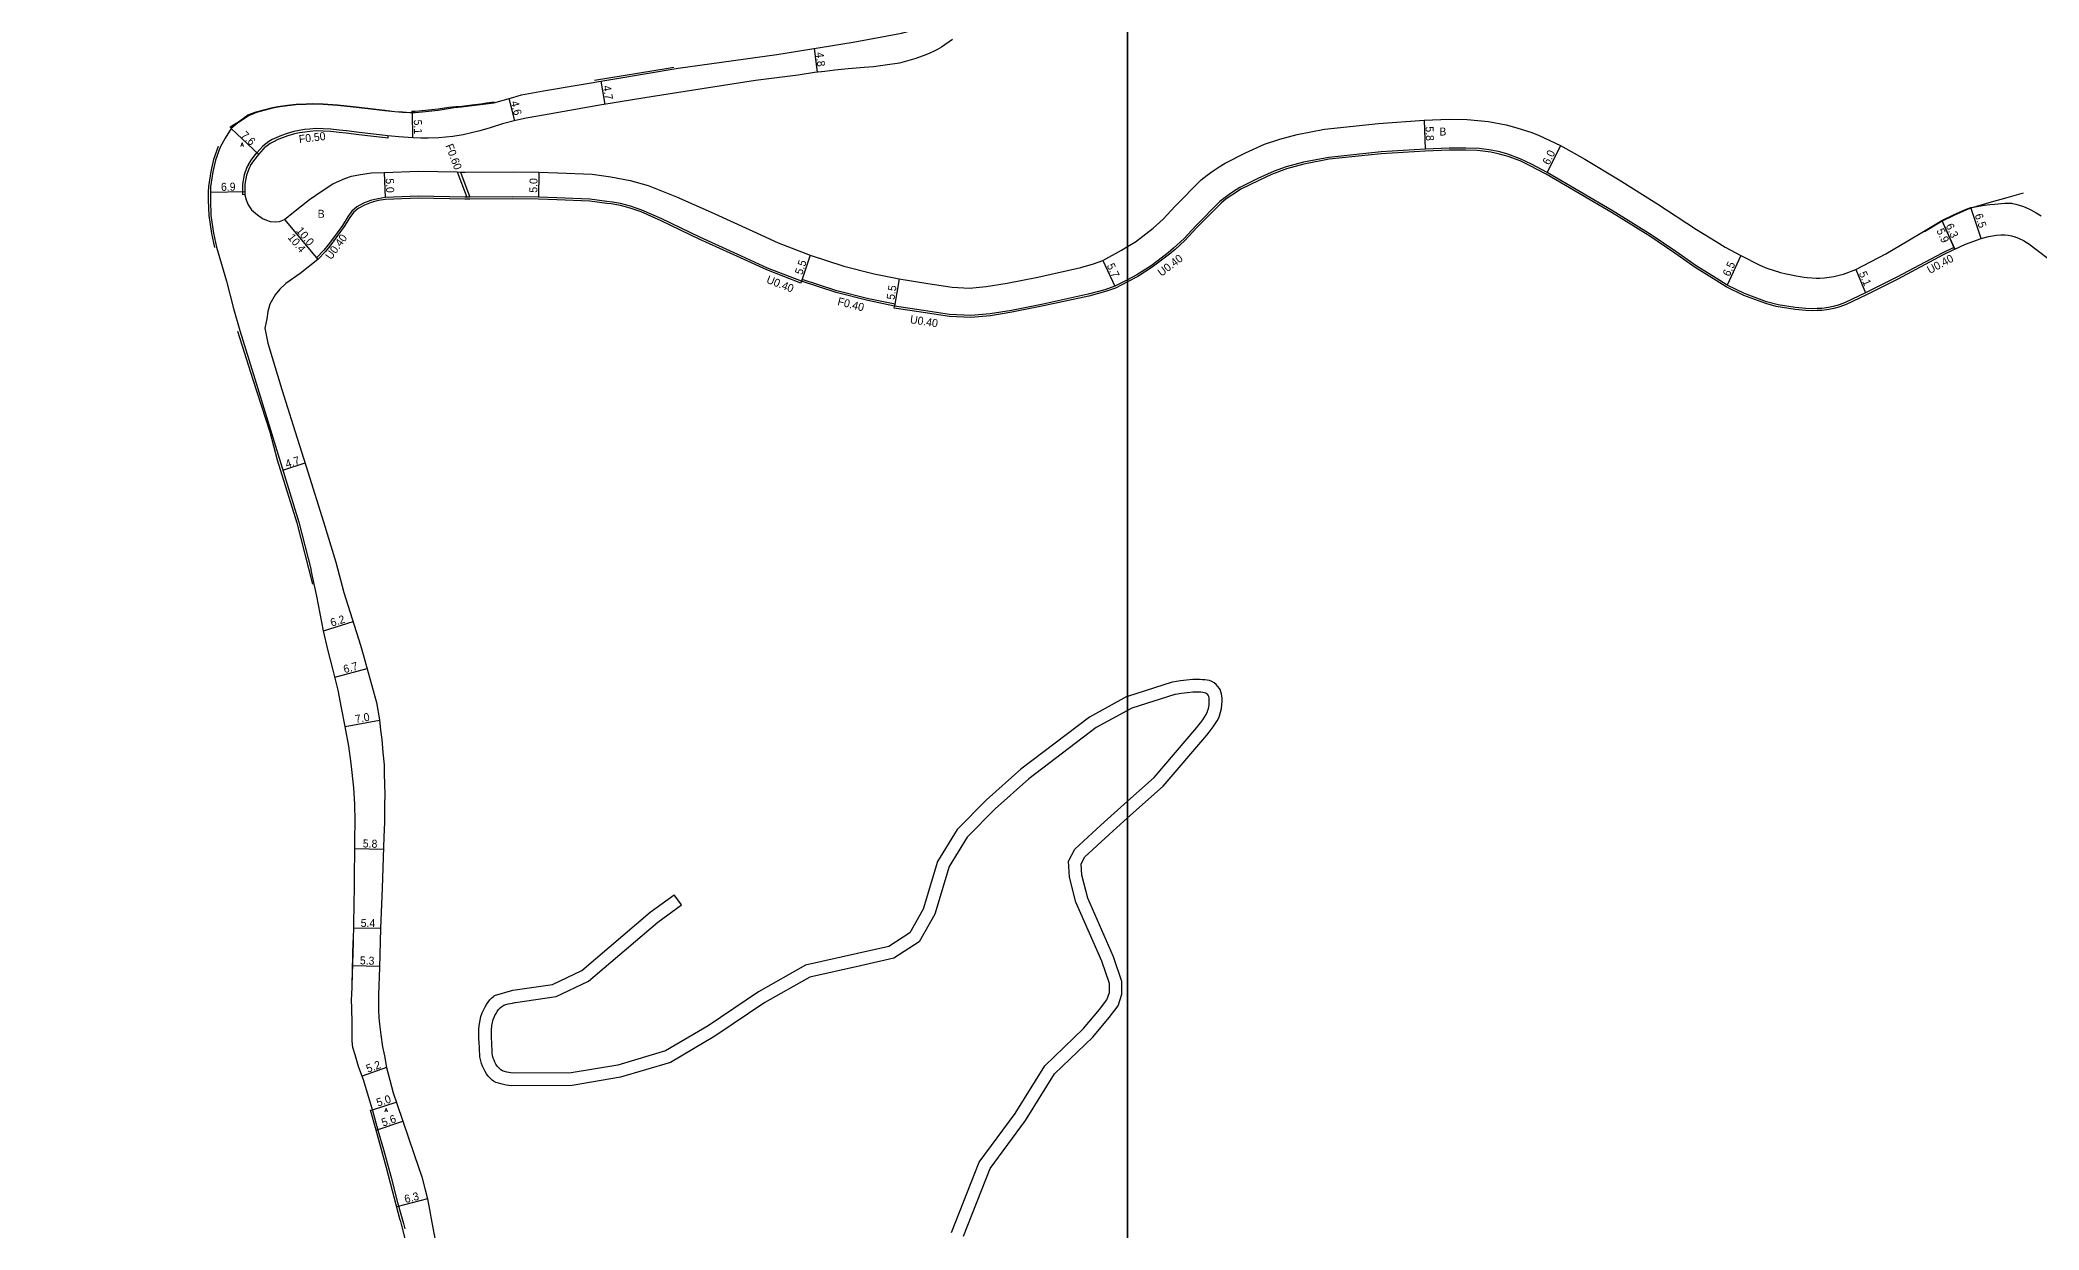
# Model space of a CAD drawing. Header units: metres. Extents: x -24000 to -20800, y -90000 to -87000.
# Drawn here: x -22617.5 to -22217.7, y -88717.4 to -88479.3 of the extents above; entities that cross this region are included whole.
import ezdxf

# ---------------------------------------------------------------- set-up
doc = ezdxf.new("R2010")
doc.units = ezdxf.units.M
doc.header["$LTSCALE"] = 2.5
for name, color, linetype in [('側溝・桝', 7, 'Continuous'), ('図郭', 7, 'Continuous'), ('幅員', 7, 'Continuous'), ('歩道・分離帯・安全施設', 7, 'Continuous'), ('舗装', 7, 'Continuous'), ('道路', 7, 'Continuous')]:
    doc.layers.add(name, color=color, linetype=linetype)
doc.styles.get("Standard").update_dxf_attribs({"font": ''})
doc.styles.add('YOKO_DECO', font='txt.shx', dxfattribs={"bigfont": 'extfont.shx'})
doc.styles.get('Standard').set_extended_font_data('@MS PGothic')

msp = doc.modelspace()

# ---------------------------------------------------------------- linework, layer by layer
at = {"layer": '側溝・桝'}
for points in [[(-22547.93, -88498.49), (-22547.92, -88498.46), (-22550.74, -88498.14), (-22553.66, -88497.8), (-22556.2, -88497.48), (-22557.65, -88497.32), (-22559.36, -88497.14), (-22560.9, -88497.05), (-22562.32, -88497.02), (-22563.61, -88497.12), (-22564.59, -88497.24), (-22565.68, -88497.41), (-22566.72, -88497.63), (-22568.05, -88497.99), (-22569.22, -88498.39), (-22570.17, -88498.79), (-22571.05, -88499.21), (-22571.72, -88499.61), (-22572.36, -88500.07), (-22572.96, -88500.56)], [(-22575.84, -88504.19), (-22575.13, -88503.16), (-22574.14, -88501.91), (-22572.96, -88500.56)], [(-22575.84, -88504.19), (-22576.12, -88504.77), (-22576.7, -88506.26), (-22577.04, -88508.13), (-22577, -88509.51), (-22577.02, -88510.24)], [(-22576.57, -88510.25), (-22577.02, -88510.24)]]:
    msp.add_lwpolyline(points, dxfattribs=at)
at = {"layer": '側溝・桝', "flags": 128}
for points in [[(-22282.28, -88527.44), (-22286.48, -88524.82), (-22290.55, -88521.96), (-22295.52, -88518.58), (-22303.09, -88513.9), (-22316.28, -88506.15), (-22319.61, -88504.4), (-22321.49, -88503.51), (-22323.89, -88502.62), (-22325.86, -88502.05), (-22327.33, -88501.76), (-22330.03, -88501.43), (-22332.38, -88501.33), (-22335.7, -88501.35), (-22340.45, -88501.52), (-22349.25, -88502.09), (-22359.7, -88503.17), (-22364.73, -88504.17), (-22368.23, -88505.1), (-22371.2, -88506.22), (-22373.76, -88507.39), (-22377.35, -88509.18), (-22378.04, -88509.59), (-22379.16, -88510.33), (-22380.25, -88511.11), (-22381.29, -88511.94), (-22386.06, -88516.78), (-22388.56, -88519.44), (-22390.48, -88521.21), (-22391.59, -88522.15), (-22395.06, -88524.78), (-22397.94, -88526.65), (-22400, -88527.7)], [(-22534.07, -88505.7), (-22532.17, -88510.73)], [(-22533.43, -88505.72), (-22531.53, -88510.73)], [(-22465.2, -88527.56), (-22465.33, -88527.94), (-22472.16, -88525.29), (-22477.39, -88522.9), (-22485.7, -88519.13), (-22493.3, -88515.47), (-22497.3, -88513.7), (-22499.47, -88512.93), (-22501.41, -88512.43), (-22503.27, -88512.11), (-22504.17, -88511.99), (-22507.54, -88511.54), (-22514.14, -88511.26), (-22517.84, -88511.18), (-22522.93, -88511.07), (-22531.53, -88511.13), (-22532.17, -88511.13), (-22532.52, -88511.14), (-22541.78, -88510.94), (-22548.43, -88511.2), (-22549.87, -88511.44), (-22551.28, -88511.79), (-22552.62, -88512.34), (-22553.89, -88513.01), (-22554.82, -88513.83), (-22555.55, -88514.79), (-22556.68, -88516.61), (-22558.27, -88518.83), (-22559.56, -88520.56), (-22560.44, -88521.62), (-22561.97, -88523.22)], [(-22234.56, -88521.16), (-22234.94, -88521.34), (-22236.91, -88522.28), (-22245.95, -88527.13), (-22252.21, -88530.26), (-22256.31, -88532.21), (-22256.81, -88532.4), (-22257.77, -88532.72), (-22258.75, -88533.01), (-22259.75, -88533.22), (-22260.14, -88533.29), (-22261.12, -88533.4), (-22262.1, -88533.45), (-22263.07, -88533.46), (-22264.34, -88533.42), (-22265.78, -88533.3), (-22266.5, -88533.24), (-22270.26, -88532.59), (-22272.32, -88532.04), (-22276.77, -88530.41), (-22280.28, -88528.69), (-22282.28, -88527.44)], [(-22446.58, -88532.53), (-22446.51, -88532.14), (-22451.83, -88531.06), (-22458.16, -88529.46), (-22465.06, -88527.19), (-22465.2, -88527.56)], [(-22400, -88527.7), (-22402.4, -88528.93), (-22404.4, -88529.65), (-22407.77, -88530.52), (-22416.8, -88532.51), (-22423.16, -88533.78), (-22427.42, -88534.49), (-22431.36, -88534.83), (-22435.63, -88534.65), (-22440.85, -88533.85), (-22446.65, -88532.92), (-22446.58, -88532.53)]]:
    msp.add_lwpolyline(points, dxfattribs=at)
at = {"layer": '図郭'}
for points in [[(-23200, -88800), (-22400, -88800), (-22400, -88200), (-23200, -88200)], [(-22400, -88800), (-21600, -88800), (-21600, -88200), (-22400, -88200)]]:
    msp.add_lwpolyline(points, close=True, dxfattribs=at)
at = {"layer": '幅員'}
for points in [[(-22462.69, -88480.97), (-22462.11, -88485.78)], [(-22505.35, -88487.56), (-22504.54, -88492.18)], [(-22523.76, -88491.03), (-22522.63, -88495.48)], [(-22579.3, -88497.02), (-22573.76, -88502.23)], [(-22583.43, -88509.73), (-22576.51, -88509.6)], [(-22568.95, -88565.36), (-22564.47, -88563.92)]]:
    msp.add_lwpolyline(points, dxfattribs=at)
at = {"layer": '幅員', "flags": 128}
for points in [[(-22542.92, -88498.91), (-22543.03, -88493.82)], [(-22340.71, -88495.33), (-22340.47, -88501.12)], [(-22313.42, -88500.43), (-22316.09, -88505.8)], [(-22548.66, -88505.81), (-22548.47, -88510.8)], [(-22517.72, -88505.78), (-22517.83, -88510.78)], [(-22568.6, -88515.21), (-22561.97, -88523.22)], [(-22568.6, -88515.21), (-22562.22, -88522.91)], [(-22237.15, -88515.42), (-22234.56, -88521.16)], [(-22237.15, -88515.42), (-22234.72, -88520.79)], [(-22229.28, -88519), (-22231.37, -88512.84)], [(-22463.47, -88522.34), (-22465.2, -88527.56)], [(-22404.96, -88523.39), (-22402.56, -88528.56)], [(-22277.37, -88522.44), (-22280.08, -88528.34)], [(-22445.71, -88527.1), (-22446.58, -88532.53)], [(-22254.37, -88525.2), (-22252.39, -88529.9)], [(-22560.82, -88597.48), (-22554.89, -88595.62)], [(-22558.51, -88606.77), (-22552.1, -88605.02)], [(-22556.47, -88616.61), (-22549.6, -88615.35)], [(-22554.57, -88641.01), (-22548.82, -88641.2)], [(-22549.39, -88657.04), (-22554.78, -88656.95)], [(-22554.96, -88664.41), (-22549.62, -88664.58)], [(-22548.21, -88684.83), (-22553.09, -88686.58)], [(-22550.98, -88693.29), (-22546.26, -88691.77)], [(-22550.25, -88697.41), (-22544.96, -88695.61)], [(-22540.03, -88711.12), (-22546.16, -88712.71)]]:
    msp.add_lwpolyline(points, dxfattribs=at)
at = {"layer": '歩道・分離帯・安全施設'}
for points in [[(-22506.58, -88487.35), (-22491.86, -88484.96), (-22490.75, -88484.76)], [(-22535.77, -88492.73), (-22534.35, -88492.59), (-22533.16, -88492.55), (-22531.16, -88492.29), (-22529.37, -88492.07), (-22528.2, -88491.91), (-22526.66, -88491.71)], [(-22579.55, -88496.75), (-22578.63, -88496.15), (-22577.83, -88495.65), (-22576.27, -88494.54), (-22575.95, -88494.3), (-22574.3, -88493.67), (-22570.95, -88492.81)], [(-22570.95, -88492.81), (-22569.96, -88492.61), (-22568.03, -88492.34), (-22566.28, -88492.17), (-22564.3, -88492.08), (-22562.93, -88492.02), (-22560.86, -88492.08), (-22558.03, -88492.27), (-22554.87, -88492.62), (-22551.96, -88492.95), (-22548.55, -88493.35), (-22546.53, -88493.58), (-22545, -88493.69), (-22544.25, -88493.73)], [(-22543.19, -88493.56), (-22542.48, -88493.55), (-22541.08, -88493.42), (-22537.9, -88493.08), (-22535.77, -88492.73)], [(-22581.86, -88500.58), (-22582.8, -88503.24), (-22583.36, -88505.61), (-22583.82, -88508.61), (-22583.82, -88508.64)], [(-22583.82, -88508.64), (-22583.87, -88509.72), (-22583.88, -88511.34)], [(-22583.88, -88511.34), (-22583.75, -88514.43), (-22583.22, -88518.04), (-22582.63, -88520.83)], [(-22577.98, -88537.56), (-22574.92, -88547.23), (-22571.55, -88557.72), (-22570.05, -88563.29), (-22566.13, -88575.86), (-22563.02, -88588.13)], [(-22554.97, -88659.45), (-22555.17, -88668.35)], [(-22551.01, -88693.43), (-22549.97, -88697.35), (-22548.83, -88701.23)], [(-22548.83, -88701.23), (-22547.33, -88706.59)], [(-22547.33, -88706.59), (-22545.99, -88711.82), (-22544.8, -88716.04)], [(-22544.8, -88716.04), (-22544.52, -88717.1)]]:
    msp.add_lwpolyline(points, dxfattribs=at)
at = {"layer": '歩道・分離帯・安全施設', "flags": 128}
msp.add_lwpolyline([(-22220.91, -88509.96), (-22224.17, -88510.85), (-22227.3, -88511.75), (-22231.32, -88512.98), (-22232.33, -88513.38), (-22234.75, -88514.4), (-22237.08, -88515.55), (-22240.64, -88517.68)], dxfattribs=at)
at = {"layer": '道路'}
for points in [[(-22534.69, -88492.82), (-22533.23, -88492.65), (-22526.77, -88491.85), (-22522.91, -88490.8), (-22521.19, -88490.31), (-22516.78, -88489.49), (-22489.9, -88484.95), (-22470.17, -88482.18), (-22454.88, -88479.71), (-22445.18, -88477.97), (-22443.41, -88477.5), (-22439.64, -88476.14), (-22437.69, -88475.06), (-22435.57, -88473.63), (-22433.48, -88472.24), (-22430.88, -88470.31)], [(-22434.98, -88479.2), (-22437.19, -88480.76), (-22438.13, -88481.26), (-22438.7, -88481.53), (-22439.54, -88481.92), (-22440.34, -88482.26), (-22442.35, -88483.01), (-22445.64, -88483.93), (-22448.49, -88484.37), (-22450.83, -88484.66), (-22452.7, -88484.82), (-22455.85, -88485.08), (-22458.57, -88485.35), (-22460.53, -88485.59), (-22462.64, -88485.84), (-22465.9, -88486.35), (-22474.41, -88487.38), (-22485.1, -88489.1), (-22496.56, -88490.87), (-22501.88, -88491.72), (-22505.92, -88492.42), (-22515.69, -88494.15), (-22518.34, -88494.61), (-22520.28, -88494.96), (-22522.41, -88495.42), (-22525.03, -88496.09), (-22527.46, -88496.91), (-22529.53, -88497.49), (-22532.89, -88498.25), (-22534.96, -88498.58)], [(-22577.67, -88495.71), (-22579.3, -88497.02)], [(-22577.67, -88495.71), (-22575.85, -88494.48), (-22574.14, -88493.76), (-22570.93, -88492.89)], [(-22570.93, -88492.89), (-22569.95, -88492.67), (-22568.02, -88492.41), (-22566.27, -88492.24), (-22564.3, -88492.14), (-22562.93, -88492.09), (-22560.86, -88492.14), (-22558.04, -88492.33), (-22554.88, -88492.68), (-22551.96, -88493.02), (-22548.56, -88493.41), (-22546.54, -88493.64), (-22545, -88493.75), (-22543.55, -88493.83), (-22542.46, -88493.81), (-22541.06, -88493.68), (-22537.87, -88493.34), (-22534.69, -88492.82)], [(-22580.5, -88498.93), (-22581.45, -88500.73), (-22582.38, -88503.36), (-22582.92, -88505.69), (-22583.38, -88508.65)], [(-22579.3, -88497.02), (-22580.5, -88498.93)], [(-22534.96, -88498.58), (-22537.71, -88498.9), (-22539.88, -88498.97), (-22541.31, -88498.96), (-22542.92, -88498.91), (-22545.76, -88498.7), (-22547.93, -88498.49), (-22547.97, -88498.94), (-22548.42, -88498.9), (-22550.79, -88498.63), (-22553.72, -88498.29), (-22556.26, -88497.97), (-22557.7, -88497.81), (-22559.4, -88497.63), (-22560.92, -88497.54), (-22562.3, -88497.51), (-22563.56, -88497.61), (-22564.52, -88497.73), (-22565.59, -88497.89), (-22566.6, -88498.11), (-22567.91, -88498.46), (-22569.04, -88498.85), (-22569.97, -88499.24), (-22570.82, -88499.65), (-22571.45, -88500.02), (-22572.07, -88500.46), (-22572.53, -88500.84)], [(-22575.4, -88504.41), (-22574.74, -88503.45), (-22573.76, -88502.23), (-22572.81, -88501.13), (-22572.53, -88500.84)], [(-22575.4, -88504.41), (-22575.67, -88504.96), (-22576.23, -88506.38), (-22576.54, -88508.15), (-22576.52, -88509.42), (-22576.57, -88510.25)], [(-22583.38, -88508.65), (-22583.43, -88509.73), (-22583.44, -88511.28)], [(-22583.44, -88511.28), (-22583.44, -88511.33), (-22583.31, -88514.39), (-22582.79, -88517.96), (-22582.19, -88520.74), (-22580.22, -88527.57), (-22578.84, -88533.04), (-22577.57, -88537.42), (-22574.51, -88547.1), (-22569.63, -88563.16), (-22565.71, -88575.73), (-22563.28, -88585.34)], [(-22572.13, -88535.09), (-22572.54, -88536.93), (-22571.92, -88539.98), (-22569.17, -88549.19), (-22566.88, -88556.42), (-22563.91, -88565.67), (-22560.83, -88575.71), (-22558.36, -88583.73)], [(-22545.47, -88715.39), (-22548.19, -88704.9), (-22550.25, -88697.41), (-22551.38, -88693.4), (-22550.98, -88693.29), (-22552.75, -88687.52), (-22553.79, -88684.64), (-22554.5, -88682.31), (-22554.96, -88680.84), (-22555.06, -88679.6), (-22555.1, -88675.63), (-22555.18, -88670.98), (-22555.14, -88670.55), (-22554.83, -88659.8), (-22554.63, -88648.57), (-22554.56, -88639.23), (-22554.5, -88635.66), (-22554.56, -88632.19), (-22554.75, -88628.87), (-22555.27, -88624.01), (-22555.77, -88620.55), (-22556.47, -88616.61), (-22557.22, -88612.91), (-22557.87, -88609.38), (-22558.85, -88605.38), (-22559.93, -88601.26), (-22560.82, -88597.48), (-22562.11, -88590.58), (-22563.28, -88585.34)], [(-22558.36, -88583.73), (-22556.71, -88589.8), (-22553.41, -88600.36), (-22552.86, -88602.2), (-22550.24, -88611.82), (-22549.61, -88615.31), (-22549.38, -88617.35), (-22549.13, -88619.21), (-22548.93, -88621.83), (-22548.68, -88624.31), (-22548.69, -88625.91), (-22548.59, -88628.38), (-22548.55, -88630.07), (-22548.58, -88632.44), (-22548.62, -88634.22), (-22548.6, -88635.78), (-22548.74, -88638.79), (-22549.09, -88648.94), (-22549.39, -88657.04), (-22549.63, -88664.85), (-22549.83, -88670.29), (-22549.84, -88673.3), (-22549.76, -88674.88), (-22549.63, -88676.18), (-22549.35, -88678.3), (-22549, -88680.68), (-22548.64, -88682.48), (-22548.21, -88684.83), (-22546.85, -88689.91), (-22546.16, -88692.07), (-22542.69, -88702.26), (-22541.11, -88706.69), (-22540.48, -88709.31), (-22540.03, -88711.12), (-22539.47, -88714)], [(-22435.21, -88717.86), (-22429.71, -88703.81), (-22422.47, -88694.02), (-22416.53, -88684.5), (-22408.79, -88677.07), (-22405.61, -88673.25), (-22404.12, -88671.32), (-22403.63, -88669.81), (-22403.64, -88668.07), (-22405.15, -88663.59), (-22410.35, -88651.8), (-22411.62, -88646.78), (-22411.82, -88643.54), (-22410.53, -88641.15), (-22405.37, -88636.35), (-22400, -88631.57)], [(-22432.8, -88718.57), (-22427.5, -88705.03), (-22420.4, -88695.43), (-22414.58, -88686.09), (-22406.96, -88678.78), (-22403.66, -88674.81), (-22401.88, -88672.5), (-22401.13, -88670.2), (-22401.14, -88667.65), (-22402.82, -88662.69), (-22407.97, -88650.98), (-22409.14, -88646.4), (-22409.28, -88644.1), (-22408.52, -88642.69), (-22403.69, -88638.21), (-22400, -88634.92)], [(-22545.47, -88715.39), (-22545.25, -88716.16)], [(-22539.47, -88714), (-22539.33, -88714.81)], [(-22539.33, -88714.81), (-22537.98, -88721.82), (-22536.21, -88732.65), (-22535.4, -88736.4), (-22534.51, -88739.45), (-22533.6, -88742.2), (-22532.21, -88746.45), (-22530.21, -88751.22), (-22523.44, -88764.4), (-22522.65, -88767.49), (-22522.3, -88769.01), (-22521.47, -88773.66), (-22521.01, -88776.61), (-22520.87, -88777.57), (-22520.52, -88779.88), (-22520.49, -88781.92), (-22520.78, -88784.22), (-22521.38, -88786.52), (-22521.94, -88788.19), (-22522.58, -88789.99), (-22523.41, -88791.63), (-22525.31, -88794.94), (-22527.02, -88797.82), (-22528.28, -88800)], [(-22545.25, -88716.16), (-22542.59, -88726.78), (-22542.7, -88726.81), (-22540.48, -88738.22), (-22539.76, -88740.04), (-22537.41, -88745.93), (-22535.09, -88751.87), (-22533.32, -88756.48), (-22530.16, -88763.09), (-22529.18, -88765.28), (-22528.47, -88767.12), (-22527.98, -88768.93), (-22527.28, -88772.33), (-22527.09, -88775.78), (-22527.08, -88778.44), (-22527.18, -88779.61), (-22527.35, -88780.74), (-22527.57, -88781.76), (-22527.79, -88782.6), (-22528.2, -88783.8), (-22529.17, -88785.91), (-22530.09, -88787.62), (-22530.6, -88788.39), (-22534.05, -88789.37)]]:
    msp.add_lwpolyline(points, dxfattribs=at)
at = {"layer": '道路', "flags": 128}
for points in [[(-22400, -88520.64), (-22398.44, -88519.68), (-22394.86, -88516.97), (-22392.89, -88515.14), (-22390.45, -88512.55), (-22385.25, -88507.27), (-22384.09, -88506.34), (-22382.89, -88505.47), (-22381.66, -88504.65), (-22380.47, -88503.92), (-22376.38, -88501.88), (-22372.6, -88500.16), (-22369.53, -88499.14), (-22366.1, -88498.22), (-22360.61, -88497.14), (-22349.79, -88496.01), (-22340.71, -88495.33), (-22335.65, -88495.12), (-22332.07, -88495.18), (-22327.83, -88495.59), (-22324.28, -88496.28), (-22322.18, -88496.85), (-22319.17, -88497.8), (-22317.68, -88498.4), (-22313.42, -88500.43), (-22308.52, -88503.13), (-22301.68, -88507.27), (-22294.14, -88512.01), (-22286.24, -88517.19), (-22282.28, -88519.62)], [(-22282.28, -88526.97), (-22286.26, -88524.48), (-22290.32, -88521.63), (-22295.31, -88518.25), (-22302.89, -88513.56), (-22316.09, -88505.8), (-22319.23, -88504.15), (-22321.49, -88503.09), (-22323.95, -88502.17), (-22325.54, -88501.71), (-22327.31, -88501.36), (-22329.66, -88501.04), (-22332.37, -88500.93), (-22335.71, -88500.95), (-22340.47, -88501.12), (-22349.28, -88501.69), (-22359.76, -88502.78), (-22364.82, -88503.78), (-22368.31, -88504.71), (-22370.71, -88505.56), (-22373.93, -88507.03), (-22377.55, -88508.83), (-22378.25, -88509.26), (-22379.39, -88510), (-22380.49, -88510.79), (-22381.55, -88511.64), (-22386.35, -88516.5), (-22388.77, -88519.08), (-22390.82, -88520.97), (-22391.91, -88521.89), (-22395.29, -88524.45), (-22398.14, -88526.31), (-22400, -88527.26)], [(-22576.57, -88510.25), (-22576.29, -88511.31), (-22575.9, -88512.26), (-22575.22, -88513.3), (-22574.03, -88514.26), (-22573.03, -88515.02), (-22572.2, -88515.38), (-22571.45, -88515.62), (-22570.49, -88515.7), (-22569.64, -88515.6), (-22568.6, -88515.21), (-22566.8, -88513.72), (-22563.59, -88511.22), (-22561.09, -88509.49), (-22558.94, -88508.11), (-22557.58, -88507.51), (-22556.56, -88507.01), (-22555.2, -88506.55), (-22553.44, -88506.2), (-22551.2, -88505.9), (-22548.66, -88505.81), (-22541.83, -88505.54), (-22534.07, -88505.7), (-22533.43, -88505.72), (-22532.49, -88505.74), (-22522.88, -88505.66), (-22517.72, -88505.78), (-22513.97, -88505.86), (-22507.07, -88506.16), (-22503.32, -88506.65), (-22499.47, -88507.41), (-22495.88, -88508.43), (-22490.19, -88510.66), (-22483.27, -88513.76), (-22474.95, -88517.54), (-22469.87, -88519.85), (-22463.47, -88522.34), (-22456.73, -88524.56), (-22450.7, -88526.09), (-22445.71, -88527.1), (-22439.94, -88528.02), (-22435.05, -88528.77), (-22431.64, -88528.92), (-22428.26, -88528.65), (-22424.1, -88527.96), (-22417.95, -88526.72), (-22409.32, -88524.82), (-22406.79, -88524.07), (-22404.96, -88523.39), (-22401.19, -88521.38), (-22400, -88520.64)], [(-22400, -88527.26), (-22402.56, -88528.56), (-22404.52, -88529.26), (-22407.87, -88530.13), (-22416.88, -88532.12), (-22423.23, -88533.39), (-22427.47, -88534.09), (-22431.37, -88534.43), (-22435.59, -88534.25), (-22440.79, -88533.45), (-22446.58, -88532.53), (-22451.92, -88531.45), (-22458.27, -88529.85), (-22465.2, -88527.56), (-22472.01, -88524.92), (-22477.23, -88522.54), (-22485.53, -88518.77), (-22493.13, -88515.11), (-22497.15, -88513.33), (-22499.4, -88512.52), (-22501.44, -88512.04), (-22503.03, -88511.73), (-22504.12, -88511.59), (-22507.51, -88511.15), (-22514.13, -88510.86), (-22517.83, -88510.78), (-22522.93, -88510.66), (-22531.53, -88510.73), (-22532.17, -88510.73), (-22532.52, -88510.74), (-22541.79, -88510.54), (-22548.47, -88510.8), (-22549.95, -88511.05), (-22551.4, -88511.41), (-22552.79, -88511.98), (-22554.12, -88512.68), (-22555.12, -88513.55), (-22555.88, -88514.57), (-22557.01, -88516.39), (-22558.6, -88518.59), (-22559.87, -88520.31), (-22560.74, -88521.35), (-22562.22, -88522.91), (-22561.97, -88523.22), (-22565.47, -88526.01), (-22568.31, -88528.03), (-22569.56, -88529.15), (-22570.5, -88530.27), (-22571.56, -88532.15), (-22571.94, -88533.6), (-22572.13, -88535.09)], [(-22282.28, -88519.62), (-22280.46, -88520.73), (-22277.37, -88522.44), (-22273.53, -88524.37), (-22272.12, -88524.95), (-22269.43, -88525.82), (-22268.28, -88526.09), (-22267.91, -88526.17), (-22266.28, -88526.5), (-22264.65, -88526.75), (-22264.05, -88526.82), (-22263.15, -88526.9), (-22262.25, -88526.95), (-22261.55, -88526.95), (-22260.6, -88526.88), (-22259.65, -88526.75), (-22258.77, -88526.6), (-22257.71, -88526.38), (-22256.79, -88526.12), (-22254.37, -88525.2), (-22248.36, -88522.07), (-22243.94, -88519.45), (-22240.82, -88517.61), (-22237.15, -88515.42), (-22234.82, -88514.27), (-22232.39, -88513.24), (-22231.37, -88512.84), (-22230.11, -88512.61), (-22228.59, -88512.37), (-22227.53, -88512.24), (-22226.64, -88512.12), (-22225.9, -88512.05), (-22225.23, -88511.99), (-22224.56, -88511.95), (-22223.88, -88511.93), (-22223.22, -88511.97), (-22223, -88511.99), (-22222.32, -88512.13), (-22221.66, -88512.32), (-22221, -88512.56), (-22220.46, -88512.78), (-22219.36, -88513.29), (-22218.3, -88513.86), (-22217.28, -88514.51)], [(-22234.56, -88521.16), (-22232.39, -88520.15), (-22229.28, -88519), (-22227.79, -88518.62), (-22226.22, -88518.37), (-22225.32, -88518.28), (-22224.57, -88518.27), (-22223.87, -88518.33), (-22223.2, -88518.46), (-22222.54, -88518.65), (-22222.48, -88518.67), (-22221.65, -88519.02), (-22220.84, -88519.43), (-22220.05, -88519.88), (-22220.01, -88519.91), (-22213.65, -88524.65)], [(-22234.72, -88520.79), (-22237.09, -88521.92), (-22246.13, -88526.77), (-22252.39, -88529.9), (-22256.47, -88531.84), (-22256.95, -88532.02), (-22257.89, -88532.34), (-22258.85, -88532.62), (-22259.82, -88532.83), (-22260.2, -88532.89), (-22261.15, -88533), (-22262.11, -88533.05), (-22263.07, -88533.06), (-22264.32, -88533.02), (-22265.74, -88532.9), (-22266.45, -88532.84), (-22269.85, -88532.29), (-22272.2, -88531.66), (-22276.61, -88530.04), (-22280.08, -88528.34), (-22282.28, -88526.97)], [(-22234.56, -88521.16), (-22234.72, -88520.79)], [(-22400, -88634.92), (-22392.89, -88628.59), (-22384.14, -88618.34), (-22383.71, -88617.79), (-22383.28, -88617.23), (-22382.85, -88616.67), (-22382.45, -88616.1), (-22382.08, -88615.5), (-22381.77, -88614.89), (-22381.6, -88614.5), (-22381.38, -88613.79), (-22381.22, -88613.06), (-22381.13, -88612.31), (-22381.1, -88611.56), (-22381.11, -88611.06), (-22381.15, -88610.59), (-22381.22, -88610.13), (-22381.34, -88609.67), (-22381.51, -88609.24), (-22381.63, -88609.02), (-22381.92, -88608.6), (-22382.28, -88608.23), (-22382.68, -88607.9), (-22383.12, -88607.65), (-22383.17, -88607.62), (-22383.6, -88607.46), (-22384.06, -88607.36), (-22384.53, -88607.3), (-22385, -88607.27), (-22385.48, -88607.26), (-22385.72, -88607.25), (-22386.95, -88607.26), (-22388.18, -88607.35), (-22389.41, -88607.5), (-22390.62, -88607.7), (-22391.08, -88607.79), (-22400, -88610.6)], [(-22400, -88610.6), (-22400.12, -88610.64), (-22407.63, -88614.76), (-22421.36, -88625.16), (-22428.22, -88631.32), (-22434.06, -88637.21), (-22437.99, -88643.61), (-22440.88, -88653.19), (-22443.53, -88657.92), (-22447.73, -88660.62), (-22453.98, -88662.05), (-22464.43, -88664.4), (-22473.84, -88669.68), (-22483.89, -88676.49), (-22492.41, -88681.51), (-22501.97, -88684.36), (-22511.27, -88685.94), (-22522.88, -88685.99), (-22523.31, -88685.94), (-22523.74, -88685.87), (-22524.17, -88685.79), (-22524.59, -88685.67), (-22524.98, -88685.52), (-22525.35, -88685.31), (-22525.44, -88685.24), (-22525.77, -88684.94), (-22526.06, -88684.59), (-22526.31, -88684.2), (-22526.52, -88683.78), (-22526.7, -88683.35), (-22526.85, -88682.95), (-22526.98, -88682.48), (-22527.05, -88682), (-22527.08, -88681.5), (-22527.1, -88681.01), (-22527.12, -88680.66), (-22527.17, -88679.84), (-22527.22, -88679.01), (-22527.24, -88678.18), (-22527.22, -88677.36), (-22527.15, -88676.54), (-22527.13, -88676.45), (-22527.02, -88675.83), (-22526.85, -88675.22), (-22526.61, -88674.63), (-22526.51, -88674.41), (-22526.29, -88674.01), (-22526.05, -88673.62), (-22525.78, -88673.25), (-22525.48, -88672.91), (-22525.13, -88672.63), (-22525.11, -88672.62), (-22524.72, -88672.4), (-22524.31, -88672.24), (-22523.88, -88672.12), (-22523.43, -88672.02), (-22522.98, -88671.94), (-22522.53, -88671.86), (-22522.44, -88671.84), (-22514.28, -88670.65), (-22507.78, -88667.55), (-22493.93, -88655.75), (-22489.23, -88652.28)], [(-22400, -88631.57), (-22394.68, -88626.83), (-22386.14, -88616.84), (-22385.75, -88616.33), (-22385.35, -88615.82), (-22384.96, -88615.3), (-22384.6, -88614.77), (-22384.28, -88614.21), (-22384.02, -88613.63), (-22384, -88613.59), (-22383.82, -88613), (-22383.7, -88612.38), (-22383.65, -88611.76), (-22383.66, -88611.19), (-22383.69, -88610.9), (-22383.76, -88610.61), (-22383.87, -88610.36), (-22384.04, -88610.16), (-22384.25, -88610), (-22384.28, -88609.99), (-22384.62, -88609.87), (-22384.97, -88609.81), (-22385.34, -88609.78), (-22385.7, -88609.77), (-22385.78, -88609.77), (-22386.94, -88609.78), (-22388.1, -88609.87), (-22389.26, -88610.02), (-22390.41, -88610.22), (-22390.57, -88610.25), (-22399.13, -88612.95), (-22400, -88613.43)], [(-22400, -88613.43), (-22406.26, -88616.86), (-22419.77, -88627.09), (-22426.49, -88633.12), (-22432.08, -88638.77), (-22435.69, -88644.64), (-22438.56, -88654.17), (-22441.66, -88659.69), (-22446.75, -88662.96), (-22453.44, -88664.49), (-22463.52, -88666.76), (-22472.53, -88671.81), (-22482.56, -88678.6), (-22491.41, -88683.81), (-22501.4, -88686.8), (-22511.06, -88688.44), (-22523.24, -88688.5), (-22523.76, -88688.43), (-22524.29, -88688.35), (-22524.81, -88688.26), (-22525.34, -88688.14), (-22525.84, -88688), (-22526.33, -88687.81), (-22526.78, -88687.56), (-22527.06, -88687.37), (-22527.49, -88687), (-22527.86, -88686.57), (-22528.2, -88686.11), (-22528.49, -88685.61), (-22528.76, -88685.09), (-22528.99, -88684.55), (-22529.19, -88684.01), (-22529.27, -88683.79), (-22529.42, -88683.26), (-22529.51, -88682.7), (-22529.56, -88682.14), (-22529.58, -88681.57), (-22529.61, -88681.01), (-22529.62, -88680.81), (-22529.67, -88679.93), (-22529.72, -88679.06), (-22529.75, -88678.18), (-22529.75, -88677.3), (-22529.68, -88676.43), (-22529.64, -88676.08), (-22529.5, -88675.35), (-22529.32, -88674.62), (-22529.07, -88673.91), (-22528.76, -88673.24), (-22528.49, -88672.74), (-22528.2, -88672.24), (-22527.89, -88671.77), (-22527.54, -88671.32), (-22527.16, -88670.91), (-22526.73, -88670.54), (-22526.59, -88670.44), (-22522.97, -88669.39), (-22515.01, -88668.23), (-22509.16, -88665.44), (-22495.49, -88653.79), (-22490.71, -88650.27)], [(-22489.23, -88652.28), (-22490.71, -88650.27)]]:
    msp.add_lwpolyline(points, dxfattribs=at)

# ---------------------------------------------------------------- texts
at = {"layer": '側溝・桝'}
for s, rotation, p in [('F0.50', 7.1426, (-22565.63, -88499.95)), ('F0.60', 290.7358, (-22536.46, -88500.43)), ('U0.40', 53.4775, (-22559.29, -88523.39)), ('U0.40', 37.1051, (-22393.23, -88526.69)), ('U0.40', 28.2012, (-22239.56, -88526.14)), ('U0.40', 338.8074, (-22472.36, -88527.84)), ('F0.40', 345.812, (-22458.12, -88532.3)), ('U0.40', 350.9585, (-22443.59, -88535.93))]:
    msp.add_text(s, height=1.6, rotation=rotation, dxfattribs=at).set_placement(p)
at = {"layer": '幅員'}
for s, rotation, p in [('4.8', 277, (-22462.38, -88481.83)), ('4.6', 284, (-22523.37, -88491.7)), ('4.7', 280, (-22504.96, -88488.53)), ('5.1', 271.1945, (-22542.75, -88495.24)), ('7.6', 317, (-22577.45, -88498.56)), ('5.8', 272.3849, (-22340.41, -88496.62)), ('6.0', 63.6289, (-22315.69, -88504.44)), ('5.0', 272.2117, (-22548.37, -88507)), ('5.0', 88.7376, (-22518.06, -88509.87)), ('6.9', 1, (-22581.3, -88509.49)), ('6.5', 288.6767, (-22230.6, -88514.32)), ('10.4', 309.6249, (-22568.06, -88518.86)), ('10.0', 309.6249, (-22566.38, -88517.5)), ('5.9', 294.304, (-22238.26, -88517.42)), ('6.3', 294.304, (-22236.42, -88516.43)), ('5.5', 71.7603, (-22465.07, -88526.39)), ('6.5', 65.2755, (-22279.62, -88526.74)), ('5.7', 294.9358, (-22404.21, -88524.42)), ('5.1', 292.8469, (-22253.77, -88525.98)), ('5.5', 80.9544, (-22446.64, -88531.36)), ('4.7', 18, (-22568.15, -88564.94)), ('6.2', 17.3479, (-22559.15, -88596.69)), ('6.7', 15.2309, (-22556.59, -88605.99)), ('7.0', 10.3428, (-22554.34, -88615.97)), ('5.8', 358.0371, (-22552.97, -88640.81)), ('5.4', 359.002, (-22553.38, -88656.72)), ('5.3', 358.2308, (-22553.56, -88664.21)), ('5.2', 19.7067, (-22551.94, -88685.9)), ('5.0', 17.8373, (-22549.93, -88692.69)), ('5.6', 18.8024, (-22548.89, -88696.68)), ('6.3', 14.5618, (-22544.4, -88711.99))]:
    msp.add_text(s, height=1.6, rotation=rotation, dxfattribs=at).set_placement(p)
at = {"layer": '舗装'}
for p in [(-22337.64, -88498.42), (-22561.98, -88514.87)]:
    msp.add_text('B', height=1.6, dxfattribs=at).set_placement(p)
at = {"layer": '舗装', "style": 'YOKO_DECO'}
for p in [(-22577.38, -88500.59, 1053.32), (-22548.57, -88693.74, 1065.84)]:
    msp.add_text('A', height=0.75, dxfattribs=at).set_placement(p)

doc.saveas('drawing.dxf')
